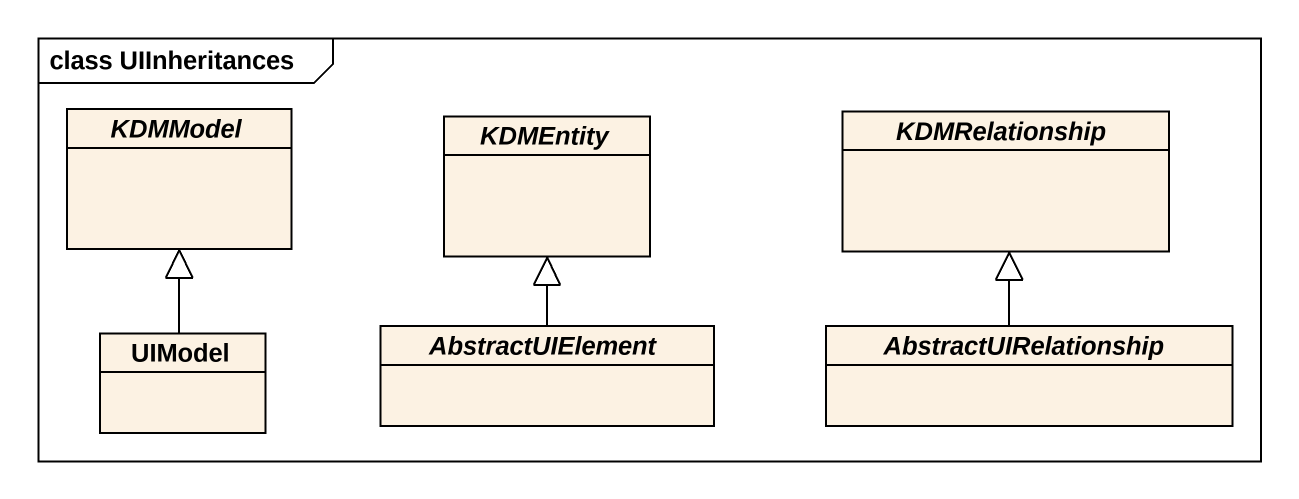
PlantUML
@startuml
mainframe class UIInheritances
hide circle
hide empty members
abstract class KDMModel
abstract class KDMEntity
abstract class KDMRelationship
class UIModel
abstract class AbstractUIElement
abstract class AbstractUIRelationship
UIModel -up-|> KDMModel
AbstractUIElement -up-|> KDMEntity
AbstractUIRelationship -up-|> KDMRelationship
@enduml
